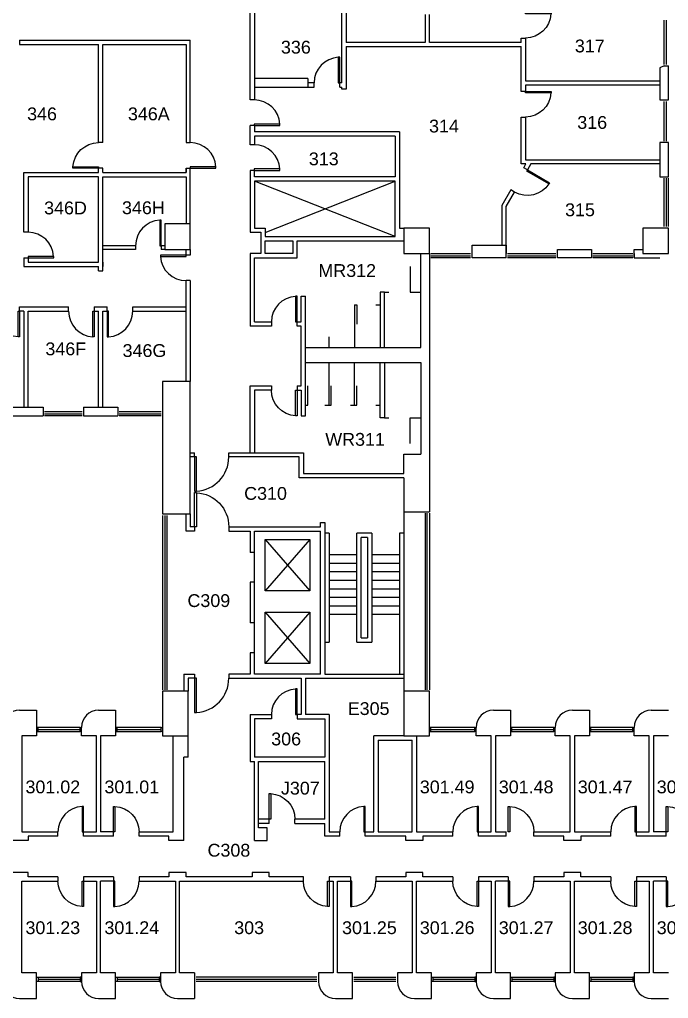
# Model space of a CAD drawing. Header units: inches. Extents: x -1067 to 2356, y -1891 to 647.
# Drawn here: x 262 to 1174, y -1891 to -515 of the extents above; entities that cross this region are included whole.
import ezdxf

# ---------------------------------------------------------------- set-up
doc = ezdxf.new("R2010")
doc.units = ezdxf.units.IN
doc.header["$MEASUREMENT"] = 0
for name, color, linetype in [('A-DOOR', 4, 'CONTINUOUS'), ('A-FLOR-HRAL', 4, 'CONTINUOUS'), ('A-FLOR-STRS', 4, 'CONTINUOUS'), ('A-GLAZ', 3, 'CONTINUOUS'), ('A-PFLR-TEXT', 7, 'CONTINUOUS'), ('A-WALL', 5, 'CONTINUOUS'), ('A-WALL-JAMB', 6, 'CONTINUOUS'), ('ARCH', 7, 'CONTINUOUS'), ('M-EQPM-EVTR', 4, 'CONTINUOUS'), ('N-WALL', 5, 'CONTINUOUS'), ('P-SANR-EQPM', 5, 'CONTINUOUS'), ('S-COLS', 6, 'CONTINUOUS')]:
    doc.layers.add(name, color=color, linetype=linetype)
doc.styles.get("Standard").update_dxf_attribs({"font": 'arial.ttf'})

# ---------------------------------------------------------------- blocks, each defined once
blk = doc.blocks.new('A$C3DF82993')
at = {"layer": 'A-DOOR'}
for p, q in [((36, 36), (34, 36)), ((34, 36), (34, 0)), ((36, 0), (36, 36)), ((34, 0), (36, 0))]:
    blk.add_line(p, q, dxfattribs=at)
blk.add_arc((36, 0), 36, 93.1847, 180, dxfattribs=at)

msp = doc.modelspace()

# ---------------------------------------------------------------- linework, layer by layer
at = {"layer": 'A-DOOR'}
for p, q in [((365.1, -961.2), (365.1, -925.2)), ((365.1, -925.2), (367.1, -925.2)), ((367.1, -925.2), (367.1, -961.2)), ((367.1, -961.2), (365.1, -961.2))]:
    msp.add_line(p, q, dxfattribs=at)
msp.add_arc((367.1, -925.2), 36, 180.0159, 266.8311, dxfattribs=at)
at = {"layer": 'A-FLOR-HRAL'}
for p, q in [((697.1, -1237.2), (691.1, -1237.2)), ((697.1, -1237.2), (697.1, -1390.2)), ((736.1, -1390.2), (736.1, -1237.2)), ((757.1, -1237.2), (736.1, -1237.2)), ((757.1, -1237.2), (757.1, -1390.2)), ((796.1, -1237.2), (796.1, -1435.2)), ((802.1, -1237.2), (796.1, -1237.2)), ((742.1, -1384.2), (742.1, -1243.2)), ((751.1, -1243.2), (742.1, -1243.2)), ((751.1, -1243.2), (751.1, -1384.2)), ((742.1, -1384.2), (751.1, -1384.2)), ((691.1, -1390.2), (697.1, -1390.2)), ((736.1, -1390.2), (757.1, -1390.2))]:
    msp.add_line(p, q, dxfattribs=at)
at = {"layer": 'A-FLOR-STRS'}
for p, q in [((802.1, -1207.2), (802.1, -1435.2)), ((697.1, -1267.2), (736.1, -1267.2)), ((697.1, -1279.2), (736.1, -1279.2)), ((757.1, -1267.2), (796.1, -1267.2)), ((757.1, -1279.2), (796.1, -1279.2)), ((697.1, -1291.2), (736.1, -1291.2)), ((757.1, -1291.2), (796.1, -1291.2)), ((697.1, -1303.2), (736.1, -1303.2)), ((757.1, -1303.2), (796.1, -1303.2)), ((697.1, -1315.2), (736.1, -1315.2)), ((757.1, -1315.2), (796.1, -1315.2)), ((697.1, -1327.2), (736.1, -1327.2)), ((757.1, -1327.2), (796.1, -1327.2)), ((697.1, -1339.2), (736.1, -1339.2)), ((757.1, -1339.2), (796.1, -1339.2)), ((697.1, -1351.2), (736.1, -1351.2)), ((757.1, -1351.2), (796.1, -1351.2))]:
    msp.add_line(p, q, dxfattribs=at)
at = {"layer": 'A-GLAZ'}
for p, q in [((1168.1, -578.2), (1168.1, -516.2)), ((1171.1, -516.2), (1171.1, -578.2)), ((1168.1, -686.2), (1168.1, -630.2)), ((1171.1, -630.2), (1171.1, -686.2)), ((1168.1, -806.2), (1168.1, -738.2)), ((1171.1, -738.2), (1171.1, -806.2)), ((1174.1, -806.2), (1174.1, -738.2)), ((840.1, -844.2), (896.1, -844.2)), ((840.1, -847.2), (896.1, -847.2)), ((896.1, -850.2), (840.1, -850.2)), ((948.1, -844.2), (1016.1, -844.2)), ((948.1, -847.2), (1016.1, -847.2)), ((1016.1, -850.2), (948.1, -850.2)), ((1068.1, -844.2), (1124.1, -844.2)), ((1068.1, -847.2), (1124.1, -847.2)), ((1124.1, -850.2), (1068.1, -850.2)), ((297.1, -1066.2), (350.1, -1066.2)), ((297.1, -1069.2), (350.1, -1069.2)), ((350.1, -1072.2), (297.1, -1072.2)), ((402.1, -1066.2), (461.1, -1066.2)), ((402.1, -1069.2), (461.1, -1069.2)), ((461.1, -1072.2), (402.1, -1072.2)), ((832.1, -1209.2), (832.1, -1457.2)), ((835.1, -1457.2), (835.1, -1209.2)), ((838.1, -1209.2), (838.1, -1457.2)), ((463.1, -1212.2), (463.1, -1457.2)), ((466.1, -1212.2), (466.1, -1457.2)), ((469.1, -1212.2), (469.1, -1457.2)), ((347.1, -1510.2), (288.1, -1510.2)), ((288.1, -1513.2), (347.1, -1513.2)), ((461.1, -1510.2), (399.1, -1510.2)), ((399.1, -1513.2), (461.1, -1513.2)), ((902.1, -1510.2), (840.1, -1510.2)), ((840.1, -1513.2), (902.1, -1513.2)), ((1013.1, -1510.2), (954.1, -1510.2)), ((954.1, -1513.2), (1013.1, -1513.2)), ((1124.1, -1510.2), (1065.1, -1510.2)), ((1065.1, -1513.2), (1124.1, -1513.2)), ((288.1, -1516.2), (347.1, -1516.2)), ((399.1, -1516.2), (461.1, -1516.2)), ((840.1, -1516.2), (902.1, -1516.2)), ((954.1, -1516.2), (1013.1, -1516.2)), ((1065.1, -1516.2), (1124.1, -1516.2)), ((288.1, -1861.2), (347.1, -1861.2)), ((288.1, -1864.2), (347.1, -1864.2)), ((347.1, -1867.2), (288.1, -1867.2)), ((399.1, -1861.2), (458.1, -1861.2)), ((399.1, -1864.2), (458.1, -1864.2)), ((458.1, -1867.2), (399.1, -1867.2)), ((680.1, -1861.2), (510.1, -1861.2)), ((510.1, -1864.2), (680.1, -1864.2)), ((680.1, -1867.2), (510.1, -1867.2)), ((732.1, -1861.2), (791.1, -1861.2)), ((732.1, -1864.2), (791.1, -1864.2)), ((791.1, -1867.2), (732.1, -1867.2)), ((843.1, -1861.2), (902.1, -1861.2)), ((843.1, -1864.2), (902.1, -1864.2)), ((902.1, -1867.2), (843.1, -1867.2)), ((954.1, -1861.2), (1013.1, -1861.2)), ((954.1, -1864.2), (1013.1, -1864.2)), ((1013.1, -1867.2), (954.1, -1867.2)), ((1065.1, -1861.2), (1124.1, -1861.2)), ((1065.1, -1864.2), (1124.1, -1864.2)), ((1124.1, -1867.2), (1065.1, -1867.2))]:
    msp.add_line(p, q, dxfattribs=at)
at = {"layer": 'A-WALL'}
for p, q in [((586.1, -628.2), (586.1, -391.2)), ((592.1, -493.2), (592.1, -628.2)), ((715.1, -604.2), (715.1, -493.2)), ((721.1, -487.2), (721.1, -547.2)), ((832.1, -508.2), (832.1, -547.2)), ((838.1, -547.2), (838.1, -508.2)), ((262.1, -544.2), (502.1, -544.2)), ((262.1, -544.2), (262.1, -550.2)), ((262.1, -550.2), (373.1, -550.2)), ((373.1, -631.2), (373.1, -550.2)), ((379.1, -550.2), (496.1, -550.2)), ((379.1, -631.2), (379.1, -550.2)), ((496.1, -550.2), (496.1, -688.2)), ((502.1, -688.2), (502.1, -544.2)), ((832.1, -547.2), (721.1, -547.2)), ((967.1, -547.2), (838.1, -547.2)), ((967.1, -541.2), (973.1, -541.2)), ((967.1, -547.2), (967.1, -541.2)), ((973.1, -541.2), (973.1, -601.2)), ((721.1, -553.2), (967.1, -553.2)), ((721.1, -553.2), (721.1, -613.2)), ((967.1, -616.2), (967.1, -553.2)), ((1168.1, -580.2), (1162.1, -583.2)), ((1162.1, -583.2), (1162.1, -628.2)), ((1168.1, -580.2), (1174.1, -580.2)), ((1174.1, -628.2), (1174.1, -580.2)), ((667.1, -598.2), (592.1, -598.2)), ((667.1, -598.2), (667.1, -610.2)), ((676.1, -604.2), (667.1, -604.2)), ((676.1, -610.2), (676.1, -604.2)), ((715.1, -604.2), (712.1, -604.2)), ((712.1, -610.2), (712.1, -604.2)), ((973.1, -601.2), (1162.1, -601.2)), ((592.1, -610.2), (676.1, -610.2)), ((712.1, -610.2), (715.1, -610.2)), ((715.1, -613.2), (715.1, -610.2)), ((721.1, -613.2), (715.1, -613.2)), ((973.1, -616.2), (967.1, -616.2)), ((1162.1, -607.2), (973.1, -607.2)), ((973.1, -607.2), (973.1, -616.2)), ((373.1, -667.2), (373.1, -631.2)), ((379.1, -667.2), (379.1, -631.2)), ((592.1, -628.2), (586.1, -628.2)), ((1162.1, -628.2), (1174.1, -628.2)), ((967.1, -718.2), (967.1, -652.2)), ((967.1, -652.2), (973.1, -652.2)), ((973.1, -652.2), (973.1, -712.2)), ((373.1, -688.2), (373.1, -667.2)), ((379.1, -688.2), (379.1, -667.2)), ((586.1, -691.2), (586.1, -664.2)), ((592.1, -664.2), (586.1, -664.2)), ((592.1, -664.2), (592.1, -673.2)), ((796.1, -673.2), (592.1, -673.2)), ((796.1, -673.2), (796.1, -808.2)), ((790.1, -679.2), (592.1, -679.2)), ((592.1, -679.2), (592.1, -691.2)), ((790.1, -679.2), (790.1, -736.2)), ((379.1, -688.2), (373.1, -688.2)), ((496.1, -688.2), (502.1, -688.2)), ((592.1, -691.2), (586.1, -691.2)), ((1162.1, -688.2), (1162.1, -736.2)), ((1174.1, -688.2), (1162.1, -688.2)), ((1174.1, -736.2), (1174.1, -688.2)), ((973.1, -712.2), (1162.1, -712.2)), ((373.1, -730.2), (373.1, -724.2)), ((379.1, -724.2), (373.1, -724.2)), ((379.1, -730.2), (379.1, -724.2)), ((379.1, -730.2), (379.1, -724.2)), ((496.1, -730.2), (496.1, -724.2)), ((496.1, -724.2), (502.1, -724.2)), ((496.1, -724.2), (496.1, -730.2)), ((502.1, -742.2), (502.1, -724.2)), ((586.1, -727.2), (586.1, -814.2)), ((592.1, -727.2), (586.1, -727.2)), ((592.1, -736.2), (592.1, -727.2)), ((973.8, -718.2), (967.1, -718.2)), ((970.8, -723.5), (973.8, -718.2)), ((976, -726.5), (970.8, -723.5)), ((980.8, -718.2), (976, -726.5)), ((1162.1, -718.2), (980.8, -718.2)), ((268.1, -730.2), (373.1, -730.2)), ((268.1, -814.2), (268.1, -730.2)), ((373.1, -736.2), (274.1, -736.2)), ((274.1, -736.2), (274.1, -814.2)), ((373.1, -856.2), (373.1, -736.2)), ((379.1, -730.2), (496.1, -730.2)), ((379.1, -736.2), (496.1, -736.2)), ((379.1, -868.2), (379.1, -736.2)), ((496.1, -736.2), (496.1, -742.2)), ((496.1, -739.2), (496.1, -802.2)), ((502.1, -802.2), (502.1, -742.2)), ((790.1, -736.2), (592.1, -736.2)), ((790.1, -742.2), (592.1, -742.2)), ((592.1, -742.2), (592.1, -808.2)), ((790.1, -820.2), (790.1, -742.2)), ((1162.1, -736.2), (1174.1, -736.2)), ((952.8, -754.7), (940.1, -776.6)), ((958, -757.7), (952.8, -754.7)), ((946.1, -778.2), (958, -757.7)), ((940.1, -776.6), (940.1, -832.2)), ((946.1, -850.2), (946.1, -778.2)), ((592.1, -808.2), (607.1, -808.2)), ((607.1, -808.2), (607.1, -820.2)), ((796.1, -808.2), (802.1, -808.2)), ((274.1, -814.2), (268.1, -814.2)), ((586.1, -814.2), (601.1, -814.2)), ((601.1, -814.2), (601.1, -844.2)), ((607.1, -820.2), (790.1, -820.2)), ((425.1, -833.2), (379.1, -833.2)), ((425.1, -838.2), (379.1, -838.2)), ((425.1, -833.2), (425.1, -838.2)), ((466.1, -833.2), (461.1, -833.2)), ((461.1, -833.2), (461.1, -838.2)), ((466.1, -838.2), (461.1, -838.2)), ((496.1, -846.2), (496.1, -838.2)), ((502.1, -838.2), (502.1, -846.2)), ((607.1, -844.2), (607.1, -826.2)), ((607.1, -826.2), (646.1, -826.2)), ((646.1, -826.2), (646.1, -844.2)), ((652.1, -826.2), (802.1, -826.2)), ((652.1, -850.2), (652.1, -826.2)), ((898.1, -832.2), (946.1, -832.2)), ((898.1, -850.2), (898.1, -832.2)), ((946.1, -832.2), (946.1, -844.2)), ((1018.1, -838.2), (1066.1, -838.2)), ((1018.1, -850.2), (1018.1, -838.2)), ((1066.1, -838.2), (1066.1, -850.2)), ((1126.1, -838.2), (1138.1, -838.2)), ((1126.1, -850.2), (1126.1, -838.2)), ((268.1, -850.2), (274.1, -850.2)), ((268.1, -850.2), (268.1, -862.2)), ((274.1, -850.2), (274.1, -856.2)), ((502.1, -846.2), (496.1, -846.2)), ((601.1, -844.2), (586.1, -844.2)), ((586.1, -844.2), (586.1, -946.2)), ((592.1, -850.2), (652.1, -850.2)), ((592.1, -940.2), (592.1, -850.2)), ((646.1, -844.2), (607.1, -844.2)), ((826.1, -976.2), (826.1, -844.2)), ((838.1, -844.2), (838.1, -1207.2)), ((946.1, -850.2), (898.1, -850.2)), ((1066.1, -850.2), (1018.1, -850.2)), ((1126.1, -844.2), (1126.1, -850.2)), ((1126.1, -850.2), (1162.1, -850.2)), ((268.1, -862.2), (373.1, -862.2)), ((274.1, -856.2), (373.1, -856.2)), ((373.1, -868.2), (373.1, -862.2)), ((373.1, -868.2), (379.1, -868.2)), ((373.1, -868.2), (379.1, -868.2)), ((496.1, -1024.2), (496.1, -882.2)), ((502.1, -882.2), (496.1, -882.2)), ((502.1, -882.2), (502.1, -1024.2)), ((658.1, -904.2), (664.1, -904.2)), ((658.1, -940.2), (658.1, -904.2)), ((664.1, -1072.2), (664.1, -904.2)), ((262.1, -925.2), (262.1, -919.2)), ((331.1, -925.2), (331.1, -919.2)), ((367.1, -919.2), (367.1, -925.2)), ((385.1, -925.2), (385.1, -919.2)), ((421.1, -925.2), (421.1, -919.2)), ((268.1, -925.2), (262.1, -925.2)), ((274.1, -1060.2), (274.1, -925.2)), ((373.1, -1060.2), (373.1, -925.2)), ((379.1, -1060.2), (379.1, -925.2)), ((379.1, -925.2), (385.1, -925.2)), ((379.1, -925.2), (385.1, -925.2)), ((421.1, -925.2), (496.1, -925.2)), ((616.1, -946.2), (586.1, -946.2)), ((592.1, -940.2), (616.1, -940.2)), ((616.1, -940.2), (616.1, -946.2)), ((652.1, -940.2), (658.1, -940.2)), ((652.1, -946.2), (652.1, -940.2)), ((658.1, -946.2), (652.1, -946.2)), ((658.1, -1030.2), (658.1, -946.2)), ((664.1, -976.2), (826.1, -976.2)), ((664.1, -997.2), (826.1, -997.2)), ((826.1, -997.2), (826.1, -1126.2)), ((586.1, -1030.2), (616.1, -1030.2)), ((586.1, -1124.1), (586.1, -1030.2)), ((616.1, -1030.2), (616.1, -1036.2)), ((652.1, -1030.2), (652.1, -1036.2)), ((652.1, -1030.2), (658.1, -1030.2)), ((616.1, -1036.2), (592.1, -1036.2)), ((592.1, -1036.2), (592.1, -1124.1)), ((652.1, -1036.2), (658.1, -1036.2)), ((658.1, -1036.2), (658.1, -1072.2)), ((247.1, -1060.2), (295.1, -1060.2)), ((247.1, -1072.2), (295.1, -1072.2)), ((247.1, -1072.2), (295.1, -1072.2)), ((295.1, -1060.2), (295.1, -1072.2)), ((352.1, -1060.2), (400.1, -1060.2)), ((352.1, -1060.2), (352.1, -1072.2)), ((352.1, -1072.2), (400.1, -1072.2)), ((352.1, -1072.2), (400.1, -1072.2)), ((400.1, -1060.2), (400.1, -1072.2)), ((658.1, -1072.2), (664.1, -1072.2)), ((502.1, -1124.1), (508.1, -1124.1)), ((508.1, -1130.1), (508.1, -1124.1)), ((556.2, -1130.1), (556.2, -1124.1)), ((556.2, -1124.1), (661.1, -1124.1)), ((661.1, -1124.1), (661.1, -1153.2)), ((802.1, -1153.2), (802.1, -1126.2)), ((802.1, -1126.2), (826.1, -1126.2)), ((508.1, -1130.1), (502.1, -1130.1)), ((655.1, -1130.1), (556.2, -1130.1)), ((655.1, -1159.2), (655.1, -1130.1)), ((661.1, -1153.2), (802.1, -1153.2)), ((802.1, -1159.2), (655.1, -1159.2)), ((802.1, -1159.2), (802.1, -1207.2)), ((496.1, -1234.2), (496.1, -1210.2)), ((502.1, -1210.2), (502.1, -1228.2)), ((802.1, -1207.2), (838.1, -1207.2)), ((685.1, -1222.2), (691.1, -1222.2)), ((685.1, -1228.2), (685.1, -1222.2)), ((691.1, -1222.2), (691.1, -1435.2)), ((508.1, -1234.2), (496.1, -1234.2)), ((508.1, -1228.2), (502.1, -1228.2)), ((508.1, -1228.2), (508.1, -1234.2)), ((556.2, -1228.2), (685.1, -1228.2)), ((556.2, -1228.2), (556.2, -1234.2)), ((556.2, -1234.2), (586.1, -1234.2)), ((586.1, -1234.2), (586.1, -1264.2)), ((592.1, -1234.2), (685.1, -1234.2)), ((592.1, -1435.2), (592.1, -1234.2)), ((685.1, -1435.2), (685.1, -1234.2)), ((592.1, -1264.2), (586.1, -1264.2)), ((592.1, -1306.2), (586.1, -1306.2)), ((586.1, -1306.2), (586.1, -1363.2)), ((592.1, -1363.2), (586.1, -1363.2)), ((592.1, -1405.2), (586.1, -1405.2)), ((586.1, -1405.2), (586.1, -1435.2)), ((493.1, -1435.2), (493.1, -1459.2)), ((493.1, -1435.2), (508.1, -1435.2)), ((508.1, -1441.2), (499.1, -1441.2)), ((499.1, -1441.2), (499.1, -1459.2)), ((508.1, -1435.2), (508.1, -1441.2)), ((556.2, -1435.2), (556.2, -1441.2)), ((586.1, -1435.2), (556.2, -1435.2)), ((556.2, -1441.2), (658.1, -1441.2)), ((685.1, -1435.2), (592.1, -1435.2)), ((658.1, -1441.2), (658.1, -1492.2)), ((664.1, -1441.2), (802.1, -1441.2)), ((664.1, -1441.2), (664.1, -1492.2)), ((691.1, -1435.2), (802.1, -1435.2)), ((802.1, -1435.2), (802.1, -1459.2)), ((262.1, -1486.2), (286.1, -1486.2)), ((286.1, -1486.2), (286.1, -1522.2)), ((373.1, -1486.2), (397.1, -1486.2)), ((397.1, -1486.2), (397.1, -1522.2)), ((586.1, -1492.2), (616.1, -1492.2)), ((586.1, -1492.2), (586.1, -1558.2)), ((616.1, -1498.2), (592.1, -1498.2)), ((592.1, -1498.2), (592.1, -1552.2)), ((616.1, -1492.2), (616.1, -1498.2)), ((652.1, -1492.2), (652.1, -1498.2)), ((658.1, -1492.2), (652.1, -1492.2)), ((652.1, -1498.2), (691.1, -1498.2)), ((697.1, -1492.2), (664.1, -1492.2)), ((691.1, -1498.2), (691.1, -1552.2)), ((697.1, -1492.2), (697.1, -1657.2)), ((928.1, -1486.2), (952.1, -1486.2)), ((952.1, -1486.2), (952.1, -1522.2)), ((1039.1, -1486.2), (1063.1, -1486.2)), ((1063.1, -1486.2), (1063.1, -1522.2)), ((1150.1, -1486.2), (1174.1, -1486.2)), ((349.1, -1522.2), (349.1, -1510.2)), ((904.1, -1522.2), (904.1, -1510.2)), ((1015.1, -1522.2), (1015.1, -1510.2)), ((1126.1, -1522.2), (1126.1, -1510.2)), ((265.1, -1522.2), (265.1, -1657.2)), ((286.1, -1522.2), (265.1, -1522.2)), ((370.1, -1522.2), (349.1, -1522.2)), ((370.1, -1657.2), (370.1, -1522.2)), ((376.1, -1522.2), (376.1, -1657.2)), ((397.1, -1522.2), (376.1, -1522.2)), ((478.1, -1657.2), (478.1, -1522.2)), ((499.1, -1552.2), (499.1, -1522.2)), ((760.1, -1657.2), (760.1, -1522.2)), ((802.1, -1522.2), (760.1, -1522.2)), ((820.1, -1522.2), (820.1, -1657.2)), ((925.1, -1522.2), (904.1, -1522.2)), ((925.1, -1657.2), (925.1, -1522.2)), ((931.1, -1522.2), (931.1, -1657.2)), ((952.1, -1522.2), (931.1, -1522.2)), ((1036.1, -1522.2), (1015.1, -1522.2)), ((1036.1, -1657.2), (1036.1, -1522.2)), ((1042.1, -1522.2), (1042.1, -1657.2)), ((1063.1, -1522.2), (1042.1, -1522.2)), ((1147.1, -1522.2), (1126.1, -1522.2)), ((1147.1, -1657.2), (1147.1, -1522.2)), ((1153.1, -1522.2), (1153.1, -1657.2)), ((1174.1, -1522.2), (1153.1, -1522.2)), ((766.1, -1528.2), (766.1, -1657.2)), ((766.1, -1528.2), (814.1, -1528.2)), ((814.1, -1657.2), (814.1, -1528.2)), ((493.1, -1669.2), (493.1, -1552.2)), ((499.1, -1552.2), (493.1, -1552.2)), ((691.1, -1552.2), (592.1, -1552.2)), ((586.1, -1558.2), (592.1, -1558.2)), ((592.1, -1669.2), (592.1, -1558.2)), ((598.1, -1558.2), (691.1, -1558.2)), ((598.1, -1651.2), (598.1, -1558.2)), ((691.1, -1639.2), (691.1, -1558.2)), ((613.1, -1639.2), (598.1, -1639.2)), ((613.1, -1645.2), (598.1, -1645.2)), ((613.1, -1645.2), (613.1, -1639.2)), ((691.1, -1639.2), (649.1, -1639.2)), ((649.1, -1645.2), (649.1, -1639.2)), ((649.1, -1645.2), (691.1, -1645.2)), ((691.1, -1663.2), (691.1, -1645.2)), ((265.1, -1657.2), (316.1, -1657.2)), ((316.1, -1663.2), (274.1, -1663.2)), ((274.1, -1663.2), (274.1, -1669.2)), ((316.1, -1663.2), (316.1, -1657.2)), ((352.1, -1657.2), (370.1, -1657.2)), ((352.1, -1663.2), (352.1, -1657.2)), ((394.1, -1663.2), (352.1, -1663.2)), ((394.1, -1657.2), (376.1, -1657.2)), ((394.1, -1663.2), (394.1, -1657.2)), ((430.1, -1657.2), (478.1, -1657.2)), ((430.1, -1663.2), (430.1, -1657.2)), ((472.1, -1663.2), (430.1, -1663.2)), ((472.1, -1669.2), (472.1, -1663.2)), ((610.1, -1651.2), (598.1, -1651.2)), ((610.1, -1669.2), (610.1, -1651.2)), ((712.1, -1663.2), (691.1, -1663.2)), ((697.1, -1657.2), (712.1, -1657.2)), ((712.1, -1663.2), (712.1, -1657.2)), ((748.1, -1657.2), (760.1, -1657.2)), ((748.1, -1663.2), (748.1, -1657.2)), ((805.1, -1663.2), (748.1, -1663.2)), ((766.1, -1657.2), (814.1, -1657.2)), ((805.1, -1669.2), (805.1, -1663.2)), ((820.1, -1657.2), (871.1, -1657.2)), ((871.1, -1663.2), (829.1, -1663.2)), ((829.1, -1663.2), (829.1, -1669.2)), ((871.1, -1663.2), (871.1, -1657.2)), ((907.1, -1657.2), (925.1, -1657.2)), ((907.1, -1663.2), (907.1, -1657.2)), ((946.1, -1663.2), (907.1, -1663.2)), ((931.1, -1657.2), (946.1, -1657.2)), ((946.1, -1663.2), (946.1, -1657.2)), ((985.1, -1657.2), (1036.1, -1657.2)), ((985.1, -1663.2), (985.1, -1657.2)), ((1027.1, -1663.2), (985.1, -1663.2)), ((1027.1, -1669.2), (1027.1, -1663.2)), ((1042.1, -1657.2), (1093.1, -1657.2)), ((1093.1, -1663.2), (1051.1, -1663.2)), ((1051.1, -1663.2), (1051.1, -1669.2)), ((1093.1, -1663.2), (1093.1, -1657.2)), ((1129.1, -1657.2), (1147.1, -1657.2)), ((1129.1, -1663.2), (1129.1, -1657.2)), ((1171.1, -1663.2), (1129.1, -1663.2)), ((1171.1, -1657.2), (1153.1, -1657.2)), ((1171.1, -1663.2), (1171.1, -1657.2)), ((274.1, -1669.2), (250.1, -1669.2)), ((493.1, -1669.2), (472.1, -1669.2)), ((592.1, -1669.2), (610.1, -1669.2)), ((829.1, -1669.2), (805.1, -1669.2)), ((1051.1, -1669.2), (1027.1, -1669.2)), ((274.1, -1714.2), (250.1, -1714.2)), ((274.1, -1720.2), (274.1, -1714.2)), ((496.1, -1714.2), (472.1, -1714.2)), ((472.1, -1714.2), (472.1, -1720.2)), ((496.1, -1720.2), (496.1, -1714.2)), ((613.1, -1714.2), (589.1, -1714.2)), ((589.1, -1714.2), (589.1, -1720.2)), ((613.1, -1720.2), (613.1, -1714.2)), ((829.1, -1714.2), (805.1, -1714.2)), ((805.1, -1714.2), (805.1, -1720.2)), ((829.1, -1720.2), (829.1, -1714.2)), ((1051.1, -1714.2), (1027.1, -1714.2)), ((1027.1, -1714.2), (1027.1, -1720.2)), ((1051.1, -1720.2), (1051.1, -1714.2)), ((265.1, -1855.2), (265.1, -1726.2)), ((265.1, -1726.2), (316.1, -1726.2)), ((316.1, -1720.2), (274.1, -1720.2)), ((316.1, -1720.2), (316.1, -1726.2)), ((394.1, -1720.2), (352.1, -1720.2)), ((352.1, -1720.2), (352.1, -1726.2)), ((352.1, -1726.2), (370.1, -1726.2)), ((370.1, -1726.2), (370.1, -1855.2)), ((376.1, -1855.2), (376.1, -1726.2)), ((394.1, -1726.2), (376.1, -1726.2)), ((394.1, -1720.2), (394.1, -1726.2)), ((472.1, -1720.2), (430.1, -1720.2)), ((430.1, -1720.2), (430.1, -1726.2)), ((430.1, -1726.2), (481.1, -1726.2)), ((481.1, -1726.2), (481.1, -1855.2)), ((487.1, -1726.2), (661.1, -1726.2)), ((487.1, -1855.2), (487.1, -1726.2)), ((589.1, -1720.2), (496.1, -1720.2)), ((661.1, -1720.2), (613.1, -1720.2)), ((661.1, -1726.2), (661.1, -1720.2)), ((703.1, -1720.2), (697.1, -1720.2)), ((697.1, -1720.2), (697.1, -1726.2)), ((697.1, -1726.2), (703.1, -1726.2)), ((727.1, -1720.2), (703.1, -1720.2)), ((703.1, -1726.2), (703.1, -1855.2)), ((709.1, -1855.2), (709.1, -1726.2)), ((709.1, -1726.2), (727.1, -1726.2)), ((727.1, -1720.2), (727.1, -1726.2)), ((805.1, -1720.2), (763.1, -1720.2)), ((763.1, -1720.2), (763.1, -1726.2)), ((763.1, -1726.2), (814.1, -1726.2)), ((814.1, -1726.2), (814.1, -1855.2)), ((820.1, -1855.2), (820.1, -1726.2)), ((820.1, -1726.2), (871.1, -1726.2)), ((871.1, -1720.2), (829.1, -1720.2)), ((871.1, -1720.2), (871.1, -1726.2)), ((949.1, -1720.2), (907.1, -1720.2)), ((907.1, -1720.2), (907.1, -1726.2)), ((907.1, -1726.2), (925.1, -1726.2)), ((925.1, -1726.2), (925.1, -1855.2)), ((931.1, -1855.2), (931.1, -1726.2)), ((949.1, -1726.2), (931.1, -1726.2)), ((949.1, -1720.2), (949.1, -1726.2)), ((1027.1, -1720.2), (985.1, -1720.2)), ((985.1, -1720.2), (985.1, -1726.2)), ((985.1, -1726.2), (1036.1, -1726.2)), ((1036.1, -1726.2), (1036.1, -1855.2)), ((1042.1, -1855.2), (1042.1, -1726.2)), ((1042.1, -1726.2), (1093.1, -1726.2)), ((1093.1, -1720.2), (1051.1, -1720.2)), ((1093.1, -1720.2), (1093.1, -1726.2)), ((1171.1, -1720.2), (1129.1, -1720.2)), ((1129.1, -1720.2), (1129.1, -1726.2)), ((1129.1, -1726.2), (1147.1, -1726.2)), ((1147.1, -1726.2), (1147.1, -1855.2)), ((1153.1, -1855.2), (1153.1, -1726.2)), ((1171.1, -1726.2), (1153.1, -1726.2)), ((1171.1, -1720.2), (1171.1, -1726.2)), ((286.1, -1855.2), (265.1, -1855.2)), ((286.1, -1891.2), (286.1, -1855.2)), ((370.1, -1855.2), (349.1, -1855.2)), ((349.1, -1855.2), (349.1, -1867.2)), ((397.1, -1855.2), (376.1, -1855.2)), ((397.1, -1891.2), (397.1, -1855.2)), ((481.1, -1855.2), (460.1, -1855.2)), ((460.1, -1855.2), (460.1, -1867.2)), ((508.1, -1855.2), (487.1, -1855.2)), ((508.1, -1855.2), (508.1, -1891.2)), ((682.1, -1855.2), (682.1, -1867.2)), ((703.1, -1855.2), (682.1, -1855.2)), ((730.1, -1855.2), (709.1, -1855.2)), ((730.1, -1891.2), (730.1, -1855.2)), ((814.1, -1855.2), (793.1, -1855.2)), ((793.1, -1855.2), (793.1, -1867.2)), ((841.1, -1855.2), (820.1, -1855.2)), ((841.1, -1891.2), (841.1, -1855.2)), ((925.1, -1855.2), (904.1, -1855.2)), ((904.1, -1855.2), (904.1, -1867.2)), ((952.1, -1855.2), (931.1, -1855.2)), ((952.1, -1891.2), (952.1, -1855.2)), ((1036.1, -1855.2), (1015.1, -1855.2)), ((1015.1, -1855.2), (1015.1, -1867.2)), ((1063.1, -1855.2), (1042.1, -1855.2)), ((1063.1, -1891.2), (1063.1, -1855.2)), ((1147.1, -1855.2), (1126.1, -1855.2)), ((1126.1, -1855.2), (1126.1, -1867.2)), ((1174.1, -1855.2), (1153.1, -1855.2)), ((262.1, -1891.2), (286.1, -1891.2)), ((373.1, -1891.2), (397.1, -1891.2)), ((484.1, -1891.2), (508.1, -1891.2)), ((706.1, -1891.2), (730.1, -1891.2)), ((817.1, -1891.2), (841.1, -1891.2)), ((928.1, -1891.2), (952.1, -1891.2)), ((1039.1, -1891.2), (1063.1, -1891.2)), ((1150.1, -1891.2), (1174.1, -1891.2))]:
    msp.add_line(p, q, dxfattribs=at)
msp.add_lwpolyline([(463.1, -1210.2), (502.1, -1210.2), (502.1, -1024.2), (463.1, -1024.2)], close=True, dxfattribs=at)
for centre, start, end in [((262.1, -1510.2), 90, 180), ((373.1, -1510.2), 90, 180), ((928.1, -1510.2), 90, 180), ((1039.1, -1510.2), 90, 180), ((1150.1, -1510.2), 90, 180), ((262.1, -1867.2), 180, 270), ((373.1, -1867.2), 180, 270), ((484.1, -1867.2), 180, 270), ((706.1, -1867.2), 180, 270), ((817.1, -1867.2), 180, 270), ((928.1, -1867.2), 180, 270), ((1039.1, -1867.2), 180, 270), ((1150.1, -1867.2), 180, 270)]:
    msp.add_arc(centre, 24, start, end, dxfattribs=at)
at = {"layer": 'A-WALL-JAMB'}
for p, q in [((288.1, -1510.2), (286.1, -1510.2)), ((288.1, -1516.2), (288.1, -1510.2)), ((347.1, -1516.2), (347.1, -1510.2)), ((347.1, -1510.2), (349.1, -1510.2)), ((399.1, -1510.2), (397.1, -1510.2)), ((399.1, -1516.2), (399.1, -1510.2)), ((461.1, -1516.2), (461.1, -1510.2)), ((461.1, -1510.2), (463.1, -1510.2)), ((840.1, -1510.2), (838.1, -1510.2)), ((840.1, -1516.2), (840.1, -1510.2)), ((902.1, -1516.2), (902.1, -1510.2)), ((902.1, -1510.2), (904.1, -1510.2)), ((954.1, -1510.2), (952.1, -1510.2)), ((954.1, -1516.2), (954.1, -1510.2)), ((1013.1, -1516.2), (1013.1, -1510.2)), ((1013.1, -1510.2), (1015.1, -1510.2)), ((1065.1, -1510.2), (1063.1, -1510.2)), ((1065.1, -1516.2), (1065.1, -1510.2)), ((1124.1, -1516.2), (1124.1, -1510.2)), ((1124.1, -1510.2), (1126.1, -1510.2)), ((286.1, -1516.2), (288.1, -1516.2)), ((349.1, -1516.2), (347.1, -1516.2)), ((397.1, -1516.2), (399.1, -1516.2)), ((463.1, -1516.2), (461.1, -1516.2)), ((838.1, -1516.2), (840.1, -1516.2)), ((904.1, -1516.2), (902.1, -1516.2)), ((952.1, -1516.2), (954.1, -1516.2)), ((1015.1, -1516.2), (1013.1, -1516.2)), ((1063.1, -1516.2), (1065.1, -1516.2)), ((1126.1, -1516.2), (1124.1, -1516.2)), ((286.1, -1861.2), (288.1, -1861.2)), ((288.1, -1867.2), (286.1, -1867.2)), ((288.1, -1861.2), (288.1, -1867.2)), ((349.1, -1861.2), (347.1, -1861.2)), ((347.1, -1861.2), (347.1, -1867.2)), ((347.1, -1867.2), (349.1, -1867.2)), ((397.1, -1861.2), (399.1, -1861.2)), ((399.1, -1867.2), (397.1, -1867.2)), ((399.1, -1861.2), (399.1, -1867.2)), ((460.1, -1861.2), (458.1, -1861.2)), ((458.1, -1861.2), (458.1, -1867.2)), ((458.1, -1867.2), (460.1, -1867.2)), ((841.1, -1861.2), (843.1, -1861.2)), ((843.1, -1867.2), (841.1, -1867.2)), ((843.1, -1861.2), (843.1, -1867.2)), ((904.1, -1861.2), (902.1, -1861.2)), ((902.1, -1861.2), (902.1, -1867.2)), ((902.1, -1867.2), (904.1, -1867.2)), ((952.1, -1861.2), (954.1, -1861.2)), ((954.1, -1867.2), (952.1, -1867.2)), ((954.1, -1861.2), (954.1, -1867.2)), ((1015.1, -1861.2), (1013.1, -1861.2)), ((1013.1, -1861.2), (1013.1, -1867.2)), ((1013.1, -1867.2), (1015.1, -1867.2)), ((1063.1, -1861.2), (1065.1, -1861.2)), ((1065.1, -1867.2), (1063.1, -1867.2)), ((1065.1, -1861.2), (1065.1, -1867.2)), ((1126.1, -1861.2), (1124.1, -1861.2)), ((1124.1, -1861.2), (1124.1, -1867.2)), ((1124.1, -1867.2), (1126.1, -1867.2))]:
    msp.add_line(p, q, dxfattribs=at)
at = {"layer": 'ARCH'}
for p, q in [((790.1, -820.2), (592.1, -742.2)), ((607.1, -814.3), (790.1, -742.2))]:
    msp.add_line(p, q, dxfattribs=at)
msp.add_lwpolyline([(802.1, -826.2), (802.1, -844.2)], dxfattribs=at)
at = {"layer": 'M-EQPM-EVTR'}
for p, q in [((607.1, -1318.2), (607.1, -1246.2)), ((607.1, -1246.2), (670.1, -1246.2)), ((607.1, -1246.2), (670.1, -1318.2)), ((670.1, -1246.2), (607.1, -1318.2)), ((670.1, -1246.2), (670.1, -1318.2)), ((670.1, -1318.2), (607.1, -1318.2)), ((607.1, -1420.3), (607.1, -1348.3)), ((607.1, -1348.3), (670.1, -1348.3)), ((607.1, -1348.3), (670.1, -1420.3)), ((670.1, -1348.3), (607.1, -1420.3)), ((670.1, -1348.3), (670.1, -1420.3)), ((670.1, -1420.3), (607.1, -1420.3))]:
    msp.add_line(p, q, dxfattribs=at)
at = {"layer": 'N-WALL'}
for p, q in [((379.1, -856.2), (379.1, -862.2)), ((262.1, -919.2), (331.1, -919.2)), ((367.1, -919.2), (385.1, -919.2)), ((421.1, -919.2), (496.1, -919.2)), ((268.1, -925.2), (268.1, -1060.2)), ((274.1, -925.2), (331.1, -925.2)), ((367.1, -925.2), (373.1, -925.2))]:
    msp.add_line(p, q, dxfattribs=at)
at = {"layer": 'P-SANR-EQPM'}
for p, q in [((811.1, -862.2), (811.1, -898.2)), ((769.1, -898.2), (769.1, -916.2)), ((775.1, -898.2), (769.1, -898.2)), ((775.1, -976.2), (775.1, -898.2)), ((775.1, -898.2), (781.1, -898.2)), ((811.1, -898.2), (826.1, -898.2)), ((733.1, -916.2), (733.1, -976.2)), ((733.1, -916.2), (736.1, -916.2)), ((736.1, -916.2), (736.1, -943.2)), ((763.1, -916.2), (769.1, -916.2)), ((769.1, -916.2), (769.1, -976.2)), ((697.1, -976.2), (697.1, -961.2)), ((697.1, -1057.2), (697.1, -997.2)), ((733.1, -1057.2), (733.1, -997.2)), ((769.1, -1057.2), (769.1, -997.2)), ((775.1, -997.2), (775.1, -1075.2)), ((667.1, -1057.2), (667.1, -1030.2)), ((700.1, -1057.2), (700.1, -1030.2)), ((736.1, -1057.2), (736.1, -1030.2)), ((664.1, -1057.2), (667.1, -1057.2)), ((691.1, -1057.2), (697.1, -1057.2)), ((697.1, -1057.2), (700.1, -1057.2)), ((727.1, -1057.2), (733.1, -1057.2)), ((733.1, -1057.2), (736.1, -1057.2)), ((763.1, -1057.2), (769.1, -1057.2)), ((769.1, -1075.2), (769.1, -1057.2)), ((775.1, -1075.2), (769.1, -1075.2)), ((775.1, -1075.2), (781.1, -1075.2)), ((811.1, -1075.2), (826.1, -1075.2)), ((811.1, -1111.2), (811.1, -1075.2))]:
    msp.add_line(p, q, dxfattribs=at)
at = {"layer": 'S-COLS'}
for points in [[(466.1, -838.2), (502.1, -838.2), (502.1, -802.2), (466.1, -802.2)], [(802.1, -844.2), (838.1, -844.2), (838.1, -808.2), (802.1, -808.2)], [(1138.1, -844.2), (1174.1, -844.2), (1174.1, -808.2), (1138.1, -808.2)], [(463.1, -1522.2), (499.1, -1522.2), (499.1, -1459.2), (463.1, -1459.2)], [(802.1, -1522.2), (838.1, -1522.2), (838.1, -1459.2), (802.1, -1459.2)]]:
    msp.add_lwpolyline(points, close=True, dxfattribs=at)

# ---------------------------------------------------------------- block references
at = {"layer": 'A-DOOR', "xscale": -1}
for p, rotation in [((973.1, -541.2), 270.0158507934556), ((973.1, -652.2), 270.0158507934556), ((373.1, -688.2), 90.01585079345563), ((958, -757.7), 240.015850793466), ((226.1, -925.2), 180.0158516490141), ((616.1, -1036.2), 180.0158507934557), ((649.1, -1639.2), 0.01585079345570506), ((430.1, -1657.2), 0.01585079345570506), ((985.1, -1657.2), 0.01585079345570506), ((1207.1, -1657.2), 0.01585079345570506), ((316.1, -1726.2), 180.0158507934557), ((661.1, -1726.2), 180.0158507934557), ((871.1, -1726.2), 180.0158507934557), ((1093.1, -1726.2), 180.0158507934557)]:
    msp.add_blockref('A$C3DF82993', p, dxfattribs=dict(at, rotation=rotation))
at = {"layer": 'A-DOOR'}
for p, rotation in [((676.1, -604.2), 359.9841492065443), ((592.1, -628.2), 269.9841492065443), ((502.1, -688.2), 269.9841416852432), ((592.1, -691.2), 269.9841436909262), ((425.1, -833.2), 359.9841492065443), ((274.1, -814.2), 269.9841451420392), ((496.1, -882.2), 89.98414920654436), ((616.1, -940.2), 359.9841492065443), ((421.1, -925.2), 179.9841492065443), ((616.1, -1492.2), 359.9841492065443), ((316.1, -1657.2), 359.9841492065443), ((712.1, -1657.2), 359.9841492065443), ((871.1, -1657.2), 359.9841492065443), ((1093.1, -1657.2), 359.9841492065443), ((430.1, -1726.2), 179.9841492065443), ((763.1, -1726.2), 179.9841492065443), ((985.1, -1726.2), 179.9841492065443), ((1207.1, -1726.2), 179.9841492065443)]:
    msp.add_blockref('A$C3DF82993', p, dxfattribs=dict(at, rotation=rotation))
for p, xscale, yscale, zscale, rotation in [((556.2, -1130.1), 1.333702232097858, 1.333702232097858, 1.333702232097858, 179.9841492065439), ((556.2, -1228.2), -1.333702232097858, 1.333702232097949, 1.333702232097868, 0.0158507934560248), ((556.2, -1441.2), 1.333702232097858, 1.333702232097858, 1.333702232097858, 179.9841492065439)]:
    msp.add_blockref('A$C3DF82993', p, dxfattribs=dict(at, xscale=xscale, yscale=yscale, zscale=zscale, rotation=rotation))

# ---------------------------------------------------------------- texts
at = {"layer": 'A-PFLR-TEXT'}
for s, p in [('336', (629.5, -563)), ('317', (1042.6, -561.3)), ('346', (272.7, -656.8)), ('346A', (414.4, -656.8)), ('314', (837.7, -673.9)), ('316', (1046, -668.8)), ('313', (668.7, -720)), ('346H', (406.1, -788.7)), ('346D', (296.6, -789)), ('315', (1028.9, -791.6)), ('MR312', (682.1, -877)), ('346F', (298.4, -987.1)), ('346G', (406.9, -989.5)), ('WR311', (691.8, -1114.3)), ('C310', (577.8, -1190.3)), ('C309', (498.1, -1341)), ('E305', (723.4, -1492.8)), ('306', (615.8, -1535.5)), ('301.02', (270.4, -1602.9)), ('301.01', (381.4, -1602.9)), ('J307', (629.5, -1604.6)), ('301.49', (824.7, -1602.9)), ('301.48', (935.7, -1602.9)), ('301.47', (1046.7, -1602.9)), ('301.46', (1157.7, -1602.9)), ('C308', (526.3, -1691.9)), ('301.23', (270.4, -1800.8)), ('301.24', (381.4, -1800.8)), ('303', (563.8, -1800.8)), ('301.25', (715.4, -1800.8)), ('301.26', (824.7, -1800.8)), ('301.27', (935.7, -1800.8)), ('301.28', (1046.7, -1800.8)), ('301.29', (1157.7, -1800.8))]:
    msp.add_text(s, height=18, dxfattribs=at).set_placement(p)

doc.saveas('drawing.dxf')
